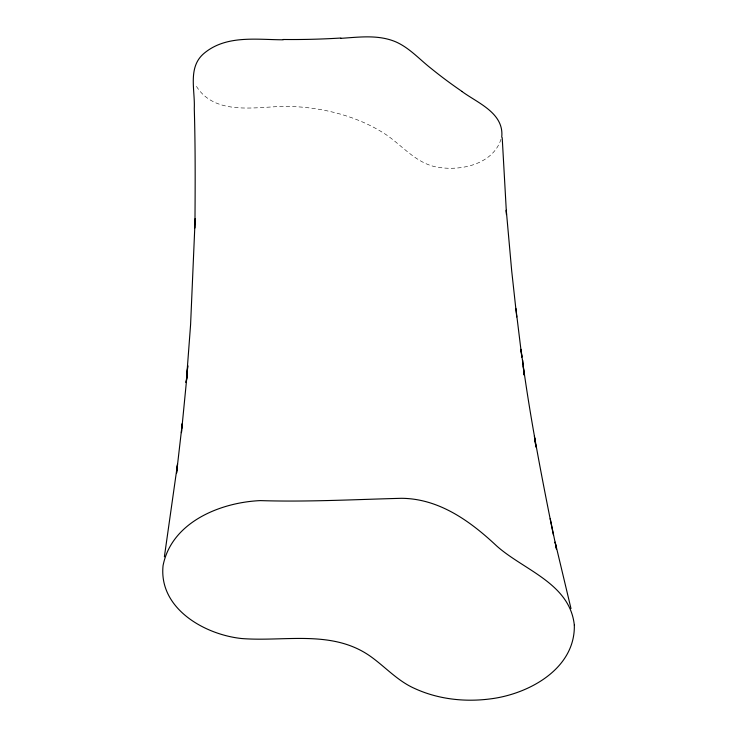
<?xml version="1.0" encoding="UTF-8"?>
<svg xmlns="http://www.w3.org/2000/svg" width="737" height="737" viewBox="0 0 737 737"><rect width="100%" height="100%" fill="white"/><g stroke="black" fill="none" stroke-linecap="round" stroke-linejoin="round"><path stroke-width="0.55" stroke-dasharray="3.69 2.76" d="M501.031 139.155C493.228 163.54 462.854 170.818 440.053 167.557C418.229 165.171 404.042 147.336 387.238 135.442A152.891 104.976 -2.2 0 0 285.247 106.331C255.039 106.81 213.988 116.326 195.489 84.847"/><path stroke-width="1.11" d="M195.01 224.536L195.158 218.806L190.588 324.667L186.231 382.531L187.216 373.401L181.431 432.637L181.634 430.38M181.846 428.123L182.251 423.618L176.558 473.09L177.534 464.089L164.379 556.803M186.949 374.774L187.778 365.709L186.231 382.531M340.872 38.342C359.232 37.136 378.542 34.427 396.018 41.954C409.68 48.043 419.703 59.586 431.348 68.624A542.782 372.802 -2.2 0 0 462.127 91.508M283.211 39.798C256.651 39.715 226.379 34.823 204.25 53.184C187.456 66.993 195.185 89.914 194.282 108.532C195.452 148.34 195.222 188.156 194.918 227.982M462.053 91.554C478.009 103.226 504.2 113.12 501.74 137.119M570.991 608.541L555.145 542.1L556.509 549.222M521.814 356.948L521.013 349.338C528.991 411.615 540.958 473.283 553.367 534.804M550.217 518.618L556.49 549.083M534.62 437.981L535.974 447.064L534.371 436.083M515.891 308.407L521.824 356.929M516.748 316.947L511.69 270.82L506.273 210.229L506.457 214.559M522.699 360.227L524.09 375.041L523.252 366.022M502.21 137.699L506.522 214.568M340.844 38.02A542.57 372.996 -2.2 0 1 283.229 39.485M574.326 625.133C575.357 668.763 528.816 694.024 490.75 698.842C465.056 702.26 438.266 699.358 414.609 688.459C397.943 681.117 385.672 667.335 371.144 656.833C332.719 629.112 285.237 641.936 241.8 638.546C204.61 634.686 158.602 608.513 163.061 565.601C171.564 522.118 220.363 502.385 260.299 500.607C307.421 502.081 354.497 499.52 401.554 498.304C439.224 498.617 470.399 521.28 496.664 545.942C523.896 570.272 569.876 583.391 574.326 625.133"/></g></svg>
